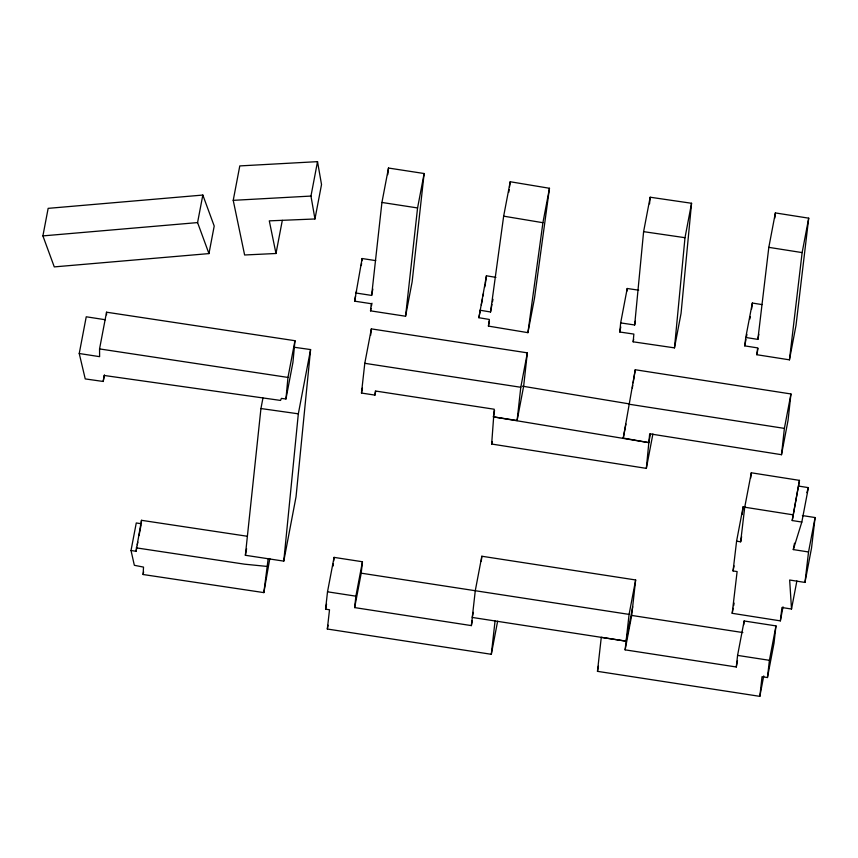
<?xml version="1.0" encoding="UTF-8"?>
<svg xmlns="http://www.w3.org/2000/svg" width="858" height="858" viewBox="0 0 858 858"><rect width="100%" height="100%" fill="white"/><g stroke="black" fill="none" stroke-linecap="round" stroke-linejoin="round"><path stroke-width="1.29" d="M141.291 523.755L136.272 522.962L131.017 550.504L136.047 551.297L141.484 520.313L247.136 536.239M141.356 522.608L141.484 520.313M269.809 558.515L263.846 592.61L143.114 574.517L143.522 567.106L134.341 565.293L131.017 550.504M652.906 433.955L646.342 468.371L491.655 444.036L494.219 409.234L375.386 391.001L374.946 395.109L361.475 393.05L364.789 363.309L371.353 328.882L527.348 352.842L523.67 386.079L517.106 420.506L493.361 416.859L494.573 410.489M620.656 322.908L634.663 324.978L643.607 231.649L650.171 197.222L691.559 203.271L681.048 313.449L674.474 347.865L633.172 341.816L633.858 334.084L619.808 332.014L620.656 322.908L627.219 288.492L638.684 290.186M626.973 291.087L627.219 288.492M79.236 353.507L85.232 378.914L103.207 381.467L104.129 375.461L280.534 400.429L281.381 398.402L285.95 398.981L287.966 377.434L294.97 340.712L106.553 312.205L99.549 348.916L99.614 356.66L79.236 353.507L86.24 316.784L105.341 319.744M294.97 340.712L292.953 362.269L285.95 398.981M649.538 203.893L650.171 197.222M646.342 468.371L649.678 433.816L781.499 454.697L788.062 420.281L790.947 393.961L635.263 369.744L623.262 438.073L648.787 442.631L650.493 433.708M674.474 347.865L684.995 237.698L691.559 203.271M262.945 398.048L260.939 408.537L245.367 555.276L283.773 561.121L298.327 413.824L310.585 349.571L293.822 347.2M310.585 349.571L296.031 496.868L283.773 561.121M355.555 292.953L371.632 295.42L381.928 202.456L388.492 168.039L424.142 173.52L412.14 281.81L405.566 316.237L370.527 310.853L371.299 303.721L354.622 301.158L362.119 258.526L375.729 260.618M472.34 620.495L471.364 625.6L354.654 607.593L355.888 596.171L362.451 561.754L334.073 557.378L327.509 591.805L325.579 609.159L329.515 609.781L327.338 629.021L491.312 654.3L497.64 621.16M354.654 607.593L361.218 573.176L362.451 561.754M263.846 592.61L268.2 558.515M781.499 454.697L784.384 428.389L790.947 393.961M333.108 566.055L333.387 563.577M333.665 561.1L334.073 557.378M387.752 174.678L388.492 168.039M370.635 335.349L371.353 328.882M405.566 316.237L417.567 207.947L424.142 173.52M471.364 625.6L475.278 590.669L481.842 556.241L635.649 579.965L631.692 615.433L625.128 649.849L736.293 666.988L737.505 660.606M517.106 420.506L520.785 387.269L527.348 352.842M625.128 649.849L629.086 614.392L635.649 579.965M736.293 666.988L737.58 655.394L744.143 620.977L775.975 625.9L774.023 643.114L767.46 677.53L762.033 676.705L759.834 696.353L597.468 671.342L601.276 637.322L626.115 641.173L632.678 606.756M743.714 624.839L744.143 620.977M481.274 561.346L481.842 556.241M491.312 654.3L495.055 620.956M767.46 677.53L769.411 660.317L775.975 625.9M361.325 265.562L361.593 263.224M361.851 260.875L362.119 258.526M745.194 507.057L743.157 506.724L736.593 541.151L733.064 570.945L737.119 571.567L732.196 613.309L780.362 620.87L781.949 607.518L791.516 609.03L789.66 580.019L804.976 582.432L808.536 551.973L815.1 517.546L802.402 515.561M815.1 517.546L811.539 548.005L804.976 582.432M742.234 514.5L743.157 506.724M736.593 541.151L740.658 541.806L744.733 507.207L751.308 472.79L799.474 480.373L792.213 520.538L801.822 522.05L808.397 487.634L798.787 486.111M750.675 478.11L751.308 472.79M745.763 337.473L744.744 345.871L757.646 347.898L756.831 354.719L789.446 359.834L802.133 252.595L808.708 218.168L775.375 212.923L768.811 247.351L757.871 339.393L745.763 337.473L752.337 303.046L762.022 304.59M808.708 218.168L796.01 325.407L789.446 359.834M774.753 218.189L775.375 212.923M792.213 520.538L799.474 480.373M751.597 309.041L752.337 303.046M479.869 310.21L490.54 311.98L503.657 216.162L510.22 181.746L549.474 188.277L534.491 298.23L527.917 332.657L488.427 326.104L489.35 319.455L478.882 317.717L486.432 275.793L495.924 277.37M485.446 283.301L486.432 275.793M508.783 192.246L509.148 189.618M509.502 186.99L510.22 181.746M527.917 332.657L542.91 222.705L549.474 188.277M632.335 387.998L632.754 385.392M633.172 382.786L635.263 369.744M42.9 235.896L48.155 208.355L202.831 195.056L214.21 226.051L208.955 253.593L54.279 266.892L42.9 235.896L197.576 222.587L202.831 195.056M103.207 381.467L104.462 374.914M136.047 551.297L136.797 547.361M137.291 544.744L137.795 542.117M139.039 535.564L141.044 525.075M143.114 574.517L143.608 571.9M233.226 200.343L239.79 165.916L317.524 161.647L321.525 184.545L314.95 218.972L269.294 220.86L275.986 253.496L244.616 254.987L233.226 200.343L310.961 196.064L317.524 161.647M275.986 253.496L282.314 220.356M245.367 555.276L246.611 548.712M354.622 301.158L355.598 296.064M356.081 293.511L356.563 290.959M371.632 295.42L372.844 289.049M370.527 310.853L371.01 308.301M371.503 305.748L371.986 303.206M361.475 393.05L362.451 387.955M325.579 609.159L326.555 604.053M327.338 629.021L328.067 625.192M374.946 395.109L375.675 391.28M478.882 317.717L480.094 311.347M481.306 304.976L482.528 298.595M483.011 296.042L483.494 293.5M484.716 287.119L485.199 284.577M490.54 311.98L491.999 304.333M492.481 301.78L492.975 299.238M488.427 326.104L489.403 321.01M491.655 444.036L492.149 441.495M473.241 612.344L472.265 617.449L626.115 641.173M619.808 332.014L620.774 326.909M634.663 324.978L635.392 321.16M633.172 341.816L633.654 339.275M623.262 438.073L625.932 424.045M597.468 671.342L598.444 666.248M744.744 345.871L745.956 339.489M746.449 336.947L746.932 334.395M749.849 319.09L750.332 316.548M757.871 339.393L758.847 334.298M756.831 354.719L758.054 348.348M733.064 570.945L734.03 565.84M740.658 541.806L741.634 536.7M732.196 613.309L733.161 608.215M733.654 605.662L734.137 603.11M759.834 696.353L763.727 675.954M808.536 551.973L793.296 549.581L794.508 543.211M780.362 620.87L783.032 606.853M791.516 609.03L796.867 580.984M806.842 492.642L808.397 487.634M793.296 549.581L801.822 522.05M266.699 566.387L244.53 564.178L136.229 547.854M260.939 408.537L298.327 413.824M643.607 231.649L684.995 237.698M99.549 348.916L287.966 377.434M381.928 202.456L417.567 207.947M364.789 363.309L520.785 387.269M361.218 573.176L629.086 614.392M631.692 615.433L742.856 632.56M327.509 591.805L355.888 596.171M737.58 655.394L769.411 660.317M628.689 404.161L784.384 428.389M768.811 247.351L802.133 252.595M744.733 507.207L792.91 514.8M503.657 216.162L542.91 222.705M522.318 386.154L629.011 403.85M493.361 416.859L648.787 442.631M197.576 222.587L208.955 253.593M310.961 196.064L314.95 218.972M106.553 312.205L106.574 314.779"/></g></svg>
